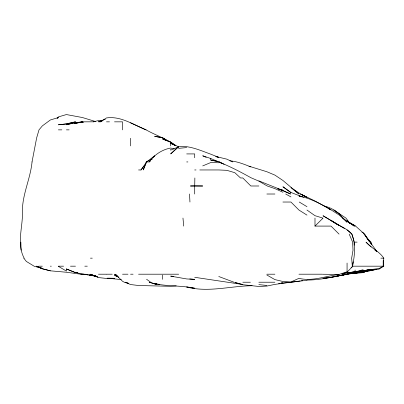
<?xml version="1.0" encoding="UTF-8"?>
<svg xmlns="http://www.w3.org/2000/svg" width="404" height="404" viewBox="0 0 404 404"><rect width="100%" height="100%" fill="white"/><g stroke="black" fill="none" stroke-linecap="round" stroke-linejoin="round"><path stroke-width="0.61" d="M194.708 185.916L202.727 185.992L190.405 185.992L194.708 185.916L194.864 177.977M342.132 273.543L379.144 268.463L383.214 266.18L383.8 258.161C379.3 251.303 371.377 248.233 366.009 242.127L371.125 246.854M354.101 245.208L354.333 242.127L351.889 234.108C346.374 227.543 337.557 225.7 331.027 220.367L344.385 228.447M383.371 260.631L383.775 266.18L352.525 266.18L353.081 261.863M32.047 161.938C30.477 178.366 22.74 193.445 22.397 210.05C23.381 226.068 16.13 243.147 24.144 258.161M32.022 161.938L36.653 137.88L39.001 129.861L42.349 125.886L50.369 119.963L58.388 117.559L57.535 118.337M352.525 266.18C354.717 255.712 355.919 244.253 351.828 234.108L347.066 229.916M146.324 161.938L143.258 169.958L146.359 162.509M138.577 169.958L141.011 169.958L146.596 161.938L149.283 161.938L150.253 161.231M141.011 169.958L143.617 166.574M149.283 161.938C154.343 154.742 161.994 149.667 170.65 148.021L174.089 148.894M57.11 118.256L58.388 116.907L66.407 114.564L82.446 117.539L95.41 121.488M347.066 272.19L352.864 266.18L351.081 267.786M339.047 234.108L331.027 226.088L314.989 226.088L323.008 218.145M216.473 156.838L218.766 157.373L210.747 154.177C200.379 150.434 189.986 145.591 178.669 146.384L170.65 153.919L177.725 147.657M152.434 157.853L154.616 155.808L146.657 161.938M98.48 121.841L100.323 121.841L106.499 117.928C120.953 115.852 133.305 124.836 146.056 129.861L146.596 130.149C156.186 135.497 166.837 138.915 175.689 145.556L170.65 142.122L162.635 139.006L170.65 142.137M383.775 266.18L379.144 269.099L371.125 270.342L373.988 269.705M100.323 121.841L102.571 120.756M351.384 273.634L363.105 272.66L366.847 270.917M146.596 161.666L152.323 159.085M366.539 270.852L363.105 272.301L367.685 270.872L335.345 276.336M202.727 165.903L210.747 162.554L218.766 162.767M178.098 147.056L170.65 150.126L170.65 149.339M98.48 121.745L105.353 119.261M367.115 270.963L363.105 272.119L355.086 273.144L371.125 270.549L376.276 269.276M347.066 272.821L355.086 271.922L363.105 269.695M367.685 270.953L363.105 272.119L356.934 272.796M74.427 123.644L82.446 121.816L74.427 122.821L66.407 124.77L74.427 122.796L82.446 122.028L74.427 122.821L74.427 123.644L82.446 121.841L93.627 121.816M93.167 121.841L98.48 120.574L102.798 120.422M331.027 277.366L323.008 278.321L331.027 277.462L363.105 271.003L347.066 273.988M347.066 274.175L355.086 272.387M346.071 274.2L339.047 275.71L347.066 274.25L339.047 275.639M306.974 280.068C320.387 280.028 333.492 276.826 346.571 274.2M337.199 275.962L338.431 275.745M331.027 277.2L339.047 275.801M300.187 280.962L291.552 282.219M301.419 280.75L302.652 280.538M339.047 274.508C325.73 275.917 312.363 281.724 298.955 278.331L290.936 281.967L282.916 281.482L274.897 279.608L266.877 275.003M342.132 273.488L371.125 269.71M363.105 271.801L371.125 270.549M306.974 280.28L290.936 282.209M351.384 273.437L352.616 273.291M353.854 273.144L355.086 272.998M278.598 283.522L279.831 283.376M281.063 283.229L282.916 283.012L281.063 283.093M290.85 282.219L274.897 284.381L266.877 286.072L258.858 286.471L242.819 284.724L234.805 282.487L242.819 284.507L194.708 277.306M290.936 282.295L281.063 283.164M74.427 122.831L83.678 122.185M186.688 147.571L178.669 148.344L178.669 146.384M176.205 285.82L170.65 286.31L138.577 285.517L130.558 284.537L125.119 282.219L128.381 283.244M252.076 285.719C230.3 286.012 208.217 292.703 186.688 287.017L188.542 287.305M106.499 121.841L109.449 121.841M114.519 121.841L122.538 121.841L122.538 129.861M58.388 129.861L61.822 129.861M66.407 129.861L69.124 129.861M186.688 153.919L194.708 153.919L194.708 157.747M186.688 161.938L187.885 161.938M194.708 169.958L196.021 169.958M199.803 169.958L218.766 169.958L226.785 170.321L234.805 172.675L240.521 177.977L242.819 177.977L250.839 185.992L258.858 185.992M266.877 194.011L274.897 194.011M282.916 202.03L290.936 202.03L298.955 210.05L306.974 215.11M355.086 242.127L357.091 242.127M370.15 242.127L371.125 243.577L363.105 232.84L355.086 225.624L348.672 222.19M90.466 258.161L92.263 258.161M380.896 258.161L383.8 258.161M38.845 266.18L42.349 266.18M50.369 266.18L51.288 266.18M58.388 266.18L63.569 266.18M70.473 266.18L75.472 266.18M84.795 266.18L87.304 266.18M98.48 274.2L106.217 274.2M106.499 274.2L112.216 274.2M122.538 274.2L127.972 274.2M130.558 274.2L133.067 274.2M138.577 274.2L178.669 274.2M266.877 274.2L274.897 274.2M298.955 274.2L322.528 274.2M242.819 282.219L250.389 282.219M258.858 282.219L274.897 282.219M157.08 283.972L154.616 283.992L157.08 284.123M108.353 278.159L114.519 278.295L106.499 278.457L98.48 277.568L90.466 274.2L97.339 276.806M86.148 274.447L80.704 274.2L66.407 272.24L50.369 270.826L42.349 268.786L36.309 266.18L41.799 268.185M323.008 274.245L339.047 274.452L347.066 271.751L347.066 263.055M84.476 274.2L85.673 274.281M107.116 278.154L121.306 279.608M173.735 276.361L170.65 276.124L186.688 278.947L194.708 279.371L189.774 278.957M82.961 274.2L87.961 274.675L82.446 274.109L74.427 272.251L66.407 268.968L66.407 271.084L58.388 266.342M258.858 284.643L266.877 285.441M74.427 272.175L75.659 272.321M157.08 284.073L154.616 283.775L149.207 282.219C163.893 286.921 179.684 284.971 194.708 288.249L189.774 287.491M88.067 274.801L82.446 274.084M89.264 274.947L90.466 275.099L89.223 274.932M229.866 160.843C237.193 161.378 244.067 164.256 250.839 166.882M87.986 274.771L83.643 274.2L96.632 276.381M248.99 166.499L250.839 166.776L266.877 171.74L274.897 175.109L282.916 180.462L298.955 194.011L290.936 187.653L300.632 194.011L306.974 197.394L300.581 194.011L314.989 201L323.008 205.363M206.166 157.333L202.727 155.792L210.747 158.514L210.747 160.045L218.766 161.529L224.074 164.322M215.68 156.469L226.785 159.141L232.76 161.938M210.747 160.045L216.473 161.398M90.466 274.735L95.046 275.861L90.466 274.735L97.909 277.058M50.369 270.826L42.349 268.771L36.309 266.18M41.779 268.236L34.33 266.312L26.311 261.408L23.791 258.161M278.331 189.037L282.916 190.239L277.76 188.754M128.28 283.305L124.291 282.219L122.538 281.285L115.271 274.2L117.539 276.124M117.958 276.427L114.519 275.407L117.958 276.77M322.776 218.069L314.989 215.686L306.974 210.05M301.818 196.869L298.955 195.97C310.424 198.349 320.983 203.975 331.027 209.822L339.047 214.938L343.016 218.069L347.066 222.225L342.607 218.069L354.252 226.088L347.066 221.099L355.086 226.088L348.672 222.286M324.154 206.065C332.093 207.707 338.895 212.554 343.708 218.983M280.623 189.829L290.653 194.011L282.916 190.481L258.858 180.866M303.535 197.324L290.936 192.456L282.916 186.759L290.936 192.657M267.256 185.992L274.897 188.618L282.916 192.259M218.766 276.508L233.992 282.219M361.959 232.194L363.105 232.654L364.686 234.108L369.301 241.592M66.407 268.968L73.851 271.942M146.056 129.861L130.558 122.791M210.747 158.514L217.62 161.448M175.639 145.647L170.65 143.369L176.821 145.9L178.209 146.879M221.973 163.489L218.766 161.938C229.826 166.357 240.456 171.867 250.839 177.679L258.858 181.138L266.877 185.79M328.891 208.823L331.027 209.868L323.543 205.661M116.125 275.079L114.519 274.2L118.766 277.457M285.724 194.011L290.936 196.91M299.253 202.03L306.974 206.681M164.64 139.218L162.635 137.88L154.616 136.31L162.635 137.729L166.539 140.375M146.596 279.265L150.621 282.219M374.917 250.147L376.326 251.187M366.63 237.673L371.039 242.127L371.776 244.688M347.066 220.15L349.904 223.346M376.457 251.046L375.695 250.147L376.457 251.131M342.632 218.069L339.047 213.756L333.805 210.05L345.95 218.069L349.844 223.463M376.917 251.621L364.332 234.108M349.202 234.108L352.616 242.127L353.025 250.147L351.667 258.161L352.308 266.18M182.967 218.069L183.719 226.088M189.526 194.011L189.951 202.03M20.846 242.127L21.099 250.147M383.199 260.631L383.214 266.18M355.086 270.018L355.086 271.927M314.989 218.069L314.989 226.088M194.708 186.567L194.708 194.011M170.65 142.122L170.65 145.93M162.635 275.119L162.635 279.331M130.558 138.264L130.558 145.9M75.412 121.841L66.407 123.962L58.388 124.78L66.407 123.892L75.412 121.841M371.125 269.478L363.105 270.766L371.125 269.478M86.148 274.402L81.007 274.2L86.148 274.402M77.507 272.624L74.427 272.266L77.507 272.629M159.55 284.371L158.317 284.219L159.55 284.345M96.632 276.306L90.466 275.058L96.632 276.326M331.027 220.433L323.008 215.741L339.047 225.402L331.027 220.433"/></g></svg>
